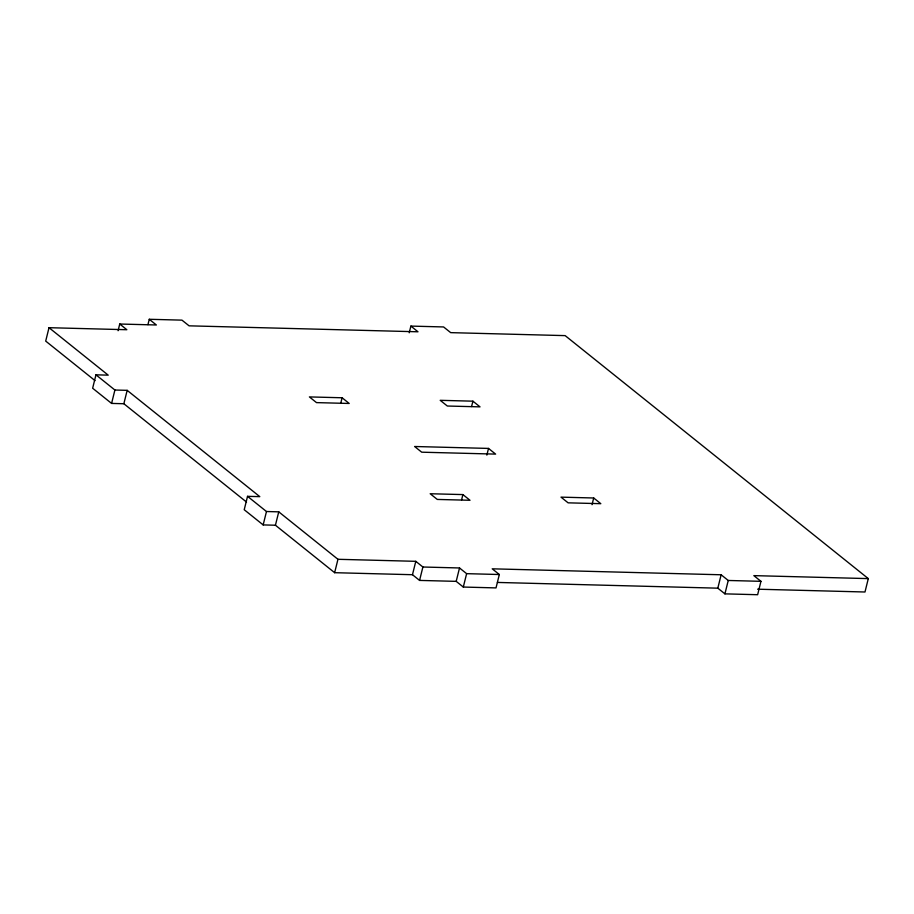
<?xml version="1.0" encoding="UTF-8"?>
<svg xmlns="http://www.w3.org/2000/svg" width="914" height="914" viewBox="0 0 914 914"><rect width="100%" height="100%" fill="white"/><g stroke="black" fill="none" stroke-linecap="round" stroke-linejoin="round"><path stroke-width="1.37" d="M118.089 330.719L119.745 324.024L126.84 329.726L49.013 327.692L45.7 341.093L95.045 380.635M49.013 327.692L108.218 375.151L95.959 374.831L92.645 388.233L111.588 403.417L123.858 403.737L246.54 502.072M111.588 403.417L114.901 390.027L95.959 374.831M123.858 403.737L127.172 390.347L114.901 390.027M147.942 324.641L149.268 319.283L181.966 320.14L189.072 325.83L417.984 331.793L410.889 326.092L409.221 332.787M127.172 390.347L259.793 496.645L247.534 496.336L244.221 509.726L263.163 524.91L275.434 525.23L334.638 572.69L412.477 574.712L419.572 580.413L456.2 581.361L463.307 587.051L496.016 587.908L499.33 574.518L492.223 568.816L721.135 574.78L728.241 580.47L760.951 581.327L757.637 594.717L724.928 593.86L717.821 588.17L497.433 582.435M263.163 524.91L266.477 511.52L247.534 496.336M275.434 525.23L278.747 511.84L266.477 511.52M340.785 403.131L342.11 397.773L309.4 396.916L316.507 402.617L349.205 403.462L342.11 397.773M334.638 572.69L337.952 559.299L278.747 511.84M412.477 574.712L415.79 561.322L337.952 559.299M419.572 580.413L422.896 567.011L415.79 561.322M471.59 406.536L472.915 401.177L440.217 400.321L447.323 406.022L480.021 406.867L472.915 401.177M461.57 499.947L462.895 494.588L430.186 493.743L437.292 499.432L470.002 500.278L462.895 494.588M486.854 455.115L488.51 448.42L414.602 446.5L421.708 452.19L495.617 454.109L488.51 448.42M456.2 581.361L459.514 567.971L422.896 567.011M463.307 587.051L466.62 573.661L459.514 567.971M592.044 504.688L593.7 497.993L561.002 497.136L568.108 502.837L600.806 503.683L593.7 497.993M717.821 588.17L721.135 574.78M724.928 593.86L728.241 580.47M410.889 326.092L443.587 326.949L450.693 332.639L565.149 335.621L868.3 578.608L864.987 591.998L757.592 589.199M119.745 324.024L156.363 324.984L149.268 319.283M868.3 578.608L753.844 575.626L760.951 581.327M466.62 573.661L499.33 574.518"/></g></svg>
